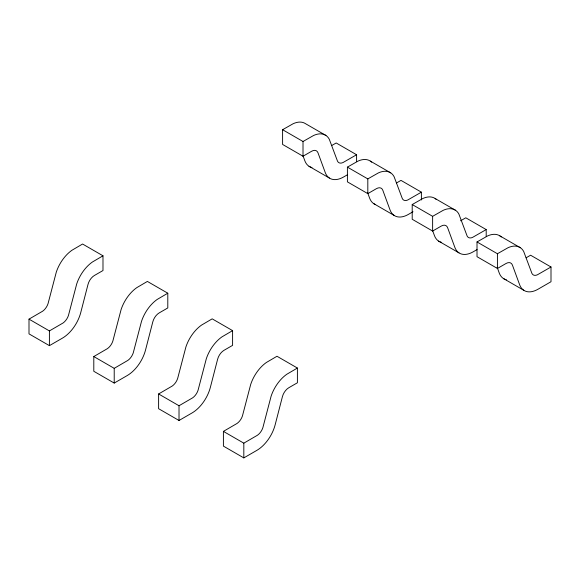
<?xml version="1.0" encoding="UTF-8"?>
<svg xmlns="http://www.w3.org/2000/svg" width="580" height="580" viewBox="0 0 580 580"><rect width="100%" height="100%" fill="white"/><g stroke="black" fill="none" stroke-linecap="round" stroke-linejoin="round"><path stroke-width="0.87" d="M347.442 174.768L343.628 176.965A27.565 15.914 -60 0 1 325.264 172.601L317.992 152.815A9.585 5.532 -60 0 0 311.598 151.271L303.014 156.23L282.598 144.442L282.598 129.71L293.197 123.7A27.651 15.964 -60 0 1 305.515 123.685L325.931 135.466M102.986 255.802L92.394 262.015A27.651 15.964 -60 0 0 76.712 283.924L68.44 315.498A9.497 5.488 -60 0 1 63.06 322.988L49.409 330.926L29 319.138L29 333.87L49.409 345.651L62.372 338.169A27.565 15.914 -60 0 0 80.736 312.606L88.008 284.425A9.585 5.532 -60 0 1 94.402 275.486L102.986 270.534L102.986 255.802L82.578 244.02L71.985 250.234A27.651 15.964 -60 0 0 56.296 272.136L48.024 303.71A9.497 5.488 -60 0 1 42.645 311.199L29 319.138M282.598 129.71L303.014 141.498L313.606 135.481A27.651 15.964 -60 0 1 329.288 139.272L337.56 161.298A9.497 5.488 -60 0 0 342.939 162.574L356.591 154.751L356.591 161.69M331.716 145.544L336.183 142.97L356.591 154.751M413.003 211.743L408.429 214.382A27.565 15.914 -60 0 1 390.064 210.018L382.8 190.233A9.585 5.532 -60 0 0 376.398 188.681L367.814 193.64L347.406 181.859L347.406 167.127L357.998 161.109A27.651 15.964 -60 0 1 371.613 162.132M167.794 293.212L157.202 299.432A27.651 15.964 -60 0 0 141.513 321.334L133.24 352.908A9.497 5.488 -60 0 1 127.861 360.397L114.216 368.336L93.8 356.555L93.8 371.287L114.216 383.068L127.172 375.586A27.565 15.914 -60 0 0 145.536 350.015L152.808 321.835A9.585 5.532 -60 0 1 159.203 312.903L167.794 307.944L167.794 293.212L147.378 281.43L136.786 287.644A27.651 15.964 -60 0 0 121.104 309.553L112.832 341.127A9.497 5.488 -60 0 1 107.452 348.616L93.8 356.555M347.406 167.127L367.814 178.908L378.407 172.898A27.651 15.964 -60 0 1 394.096 176.69L402.368 198.708A9.497 5.488 -60 0 0 407.747 199.991L421.392 192.168L421.392 199.969M396.524 182.961L400.983 180.387L421.392 192.168M477.05 249.596L473.236 251.792A27.565 15.914 -60 0 1 454.872 247.435L447.601 227.643A9.585 5.532 -60 0 0 441.206 226.099L432.622 231.057L412.206 219.269L412.206 204.544L422.798 198.527A27.651 15.964 -60 0 1 436.414 199.542M232.594 330.629L222.002 336.842A27.651 15.964 -60 0 0 206.313 358.752L198.041 390.325A9.497 5.488 -60 0 1 192.669 397.815L179.017 405.753L158.608 393.965L158.608 408.697L179.017 420.486L191.98 412.996A27.565 15.914 -60 0 0 210.344 387.433L217.616 359.252A9.585 5.532 -60 0 1 224.011 350.313L232.594 345.361L232.594 330.629L212.186 318.848L201.594 325.061A27.651 15.964 -60 0 0 185.905 346.97L177.632 378.537A9.497 5.488 -60 0 1 172.253 386.026L158.608 393.965M412.206 204.544L432.622 216.325L443.214 210.308A27.651 15.964 -60 0 1 458.896 214.1L467.168 236.125A9.497 5.488 -60 0 0 472.548 237.401L486.2 229.586L486.2 236.517M460.585 220.799L465.784 217.797L486.2 229.586M526.133 257.788L530.591 255.214L551 266.996L551 281.728L538.037 289.21A27.565 15.914 -60 0 1 519.673 284.845L512.408 265.06A9.585 5.532 -60 0 0 506.007 263.508L497.423 268.467L477.014 256.686L477.014 241.954L487.606 235.937A27.651 15.964 -60 0 1 501.221 236.959M297.402 368.046L286.803 374.26A27.651 15.964 -60 0 0 271.121 396.162L262.849 427.736A9.497 5.488 -60 0 1 257.469 435.225L243.817 443.163L223.409 431.382L223.409 446.114L243.817 457.896L256.781 450.413A27.565 15.914 -60 0 0 275.145 424.843L282.416 396.662A9.585 5.532 -60 0 1 288.811 387.73L297.402 382.771L297.402 368.046L276.986 356.258L266.394 362.471A27.651 15.964 -60 0 0 250.712 384.38L242.44 415.954A9.497 5.488 -60 0 1 237.061 423.443L223.409 431.382M477.014 241.954L497.423 253.736L508.015 247.725A27.651 15.964 -60 0 1 523.704 251.517L531.976 273.535A9.497 5.488 -60 0 0 537.355 274.818L551 266.996M370.323 161.095L390.732 172.876M435.123 198.512L455.539 210.293M499.931 235.922L520.34 247.711M308.973 166.264L329.389 178.046M373.781 203.674L394.19 215.463M438.582 241.091L458.99 252.873M503.389 278.509L523.798 290.29M497.147 267.293L499.264 273.064A27.565 15.914 -60 0 0 506.391 279.792M432.644 230.702L434.463 235.647A27.565 15.914 -60 0 0 441.59 242.382M367.539 192.466L369.656 198.237A27.565 15.914 -60 0 0 375.216 204.45M303.036 155.875L304.855 160.819A27.565 15.914 -60 0 0 311.982 167.555M497.423 253.736L497.423 268.467M432.622 216.325L432.622 231.057M367.814 178.908L367.814 193.64M303.014 141.498L303.014 156.23M243.817 443.163L243.817 457.896M179.017 405.753L179.017 420.486M114.216 368.336L114.216 383.068M49.409 330.926L49.409 345.651"/></g></svg>
